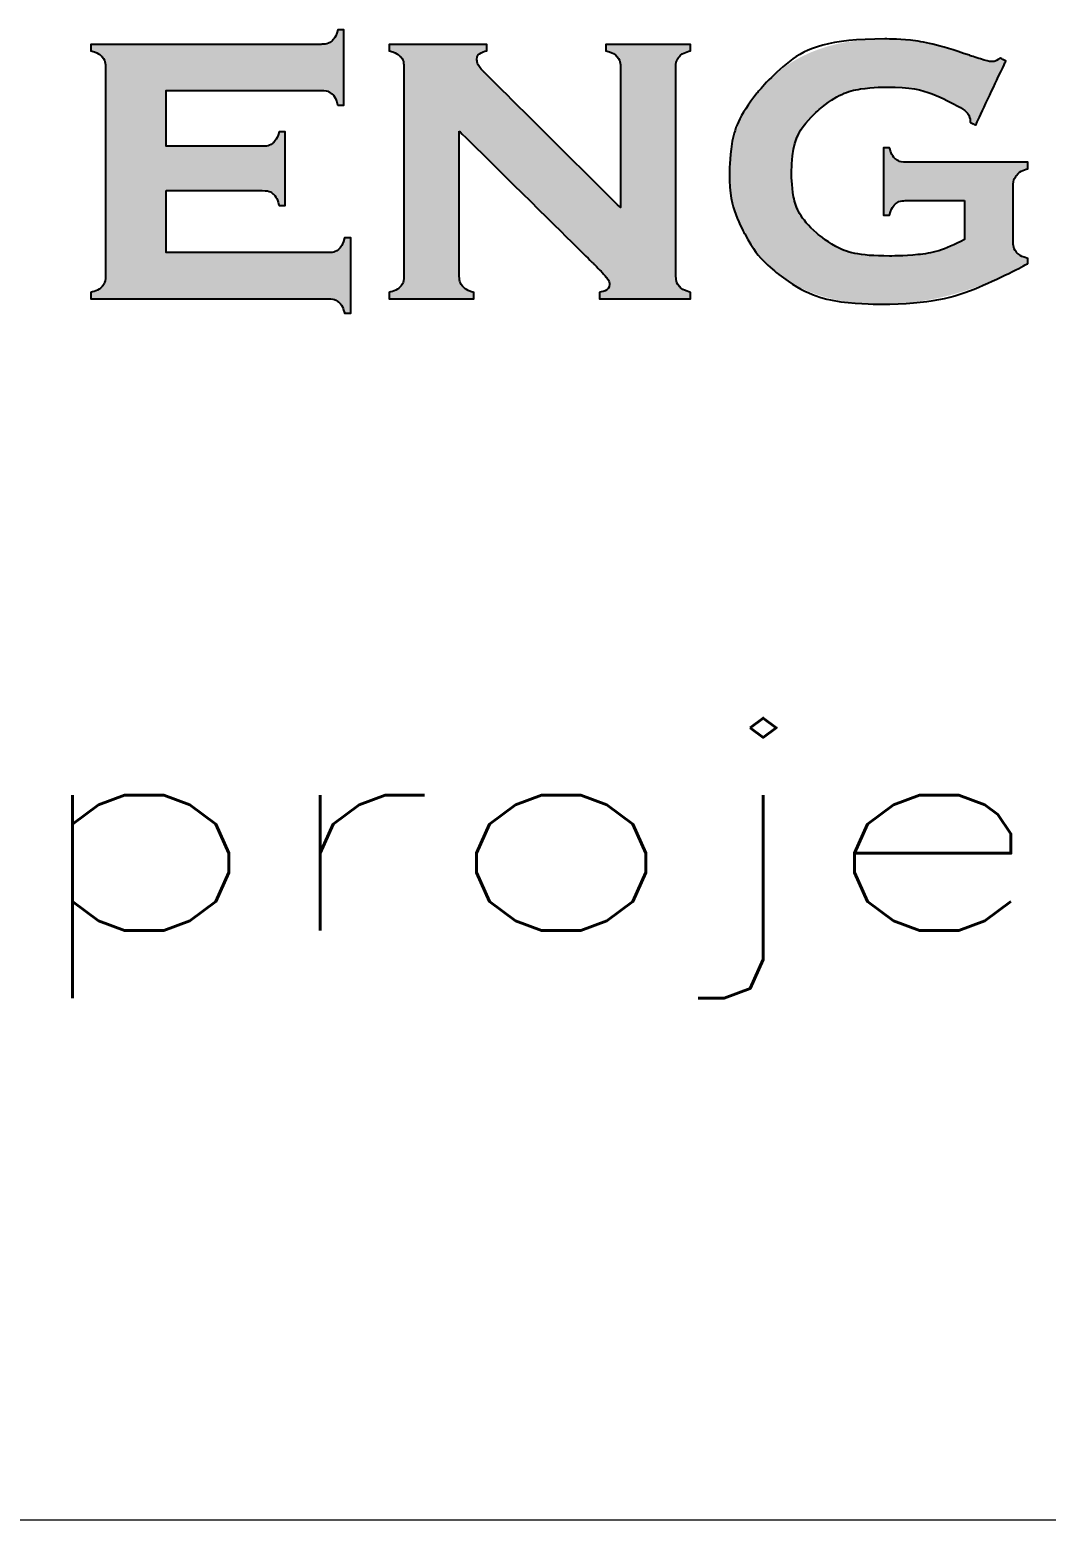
# Model space of a CAD drawing. Header units: inches. Extents: x 0 to 5940, y 0 to 4205.
# Drawn here: x 5083.3 to 5118.4, y 588.8 to 640.2 of the extents above; entities that cross this region are included whole.
import ezdxf
from ezdxf.enums import TextEntityAlignment as Align

# ---------------------------------------------------------------- set-up
doc = ezdxf.new("R2010")
doc.units = ezdxf.units.IN
doc.header["$LTSCALE"] = 50
doc.header["$MEASUREMENT"] = 0
doc.layers.add('Camada 1', color=7, linetype='Continuous')
doc.layers.add('FOLHA', color=7, linetype='Continuous')
doc.styles.add('ROMANS', font='romans.shx')

# ---------------------------------------------------------------- blocks, each defined once
blk = doc.blocks.new('Logo WA')
h = blk.add_hatch(color=256)
h.dxf.hatch_style = 1
edge = h.paths.add_edge_path()
edge.add_spline(control_points=[(-12.1944, 1.3083), (-12.1944, 1.3083), (-12.1944, 1.4527), (-12.1944, 1.4527), (-12.1944, 1.4527), (-12.1944, 1.4527), (-12.1944, 1.4527), (-12.1944, 1.4527)], knot_values=[0.837838, 0.837838, 0.837838, 0.837838, 0.864864, 0.864864, 0.864864, 0.864864, 0.864865, 0.864865, 0.864865, 0.864865], degree=3, periodic=0)
edge.add_spline(control_points=[(-12.1944, 1.4527), (-12.1944, 1.4527), (-12.2064, 1.4527), (-12.2064, 1.4527)], knot_values=[0.810811, 0.810811, 0.810811, 0.810811, 0.837838, 0.837838, 0.837838, 0.837838], degree=3, periodic=0)
edge.add_spline(control_points=[(-12.2064, 1.4527), (-12.2096, 1.442), (-12.2137, 1.4346), (-12.2187, 1.4303)], knot_values=[0.783784, 0.783784, 0.783784, 0.783784, 0.810811, 0.810811, 0.810811, 0.810811], degree=3, periodic=0)
edge.add_spline(control_points=[(-12.2187, 1.4303), (-12.2236, 1.4262), (-12.2306, 1.4241), (-12.2399, 1.4241)], knot_values=[0.756757, 0.756757, 0.756757, 0.756757, 0.783784, 0.783784, 0.783784, 0.783784], degree=3, periodic=0)
edge.add_spline(control_points=[(-12.2399, 1.4241), (-12.2399, 1.4241), (-12.4279, 1.4241), (-12.4279, 1.4241), (-12.4279, 1.4241), (-12.4279, 1.4241), (-12.4279, 1.4241), (-12.4279, 1.4241)], knot_values=[0.729729, 0.729729, 0.729729, 0.729729, 0.756756, 0.756756, 0.756756, 0.756756, 0.756757, 0.756757, 0.756757, 0.756757], degree=3, periodic=0)
edge.add_spline(control_points=[(-12.4279, 1.4241), (-12.4279, 1.4241), (-12.4279, 1.5336), (-12.4279, 1.5336), (-12.4279, 1.5336), (-12.4279, 1.5336), (-12.4279, 1.5336), (-12.4279, 1.5336)], knot_values=[0.702702, 0.702702, 0.702702, 0.702702, 0.729729, 0.729729, 0.729729, 0.729729, 0.729729, 0.729729, 0.729729, 0.729729], degree=3, periodic=0)
edge.add_spline(control_points=[(-12.4279, 1.5336), (-12.4279, 1.5336), (-12.1249, 1.5336), (-12.1249, 1.5336)], knot_values=[0.675676, 0.675676, 0.675676, 0.675676, 0.702702, 0.702702, 0.702702, 0.702702], degree=3, periodic=0)
edge.add_spline(control_points=[(-12.1249, 1.5336), (-12.1153, 1.5336), (-12.1082, 1.5315), (-12.1033, 1.5273)], knot_values=[0.648649, 0.648649, 0.648649, 0.648649, 0.675676, 0.675676, 0.675676, 0.675676], degree=3, periodic=0)
edge.add_spline(control_points=[(-12.1033, 1.5273), (-12.0983, 1.5232), (-12.0945, 1.5156), (-12.0914, 1.5047)], knot_values=[0.621622, 0.621622, 0.621622, 0.621622, 0.648649, 0.648649, 0.648649, 0.648649], degree=3, periodic=0)
edge.add_spline(control_points=[(-12.0914, 1.5047), (-12.0914, 1.5047), (-12.0794, 1.5047), (-12.0794, 1.5047), (-12.0794, 1.5047), (-12.0794, 1.5047), (-12.0794, 1.5047), (-12.0794, 1.5047)], knot_values=[0.594594, 0.594594, 0.594594, 0.594594, 0.621621, 0.621621, 0.621621, 0.621621, 0.621622, 0.621622, 0.621622, 0.621622], degree=3, periodic=0)
edge.add_spline(control_points=[(-12.0794, 1.5047), (-12.0794, 1.5047), (-12.0794, 1.6527), (-12.0794, 1.6527), (-12.0794, 1.6527), (-12.0794, 1.6527), (-12.0794, 1.6527), (-12.0794, 1.6527)], knot_values=[0.567567, 0.567567, 0.567567, 0.567567, 0.594594, 0.594594, 0.594594, 0.594594, 0.594594, 0.594594, 0.594594, 0.594594], degree=3, periodic=0)
edge.add_spline(control_points=[(-12.0794, 1.6527), (-12.0794, 1.6527), (-12.0914, 1.6527), (-12.0914, 1.6527)], knot_values=[0.540541, 0.540541, 0.540541, 0.540541, 0.567567, 0.567567, 0.567567, 0.567567], degree=3, periodic=0)
edge.add_spline(control_points=[(-12.0914, 1.6527), (-12.0945, 1.642), (-12.0983, 1.6346), (-12.1033, 1.6303)], knot_values=[0.513514, 0.513514, 0.513514, 0.513514, 0.540541, 0.540541, 0.540541, 0.540541], degree=3, periodic=0)
edge.add_spline(control_points=[(-12.1033, 1.6303), (-12.1082, 1.6262), (-12.1153, 1.6241), (-12.1249, 1.6241)], knot_values=[0.486486, 0.486486, 0.486486, 0.486486, 0.513514, 0.513514, 0.513514, 0.513514], degree=3, periodic=0)
edge.add_spline(control_points=[(-12.1249, 1.6241), (-12.1249, 1.6241), (-12.5758, 1.6241), (-12.5758, 1.6241), (-12.5758, 1.6241), (-12.5758, 1.6241), (-12.5758, 1.6241), (-12.5758, 1.6241)], knot_values=[0.459459, 0.459459, 0.459459, 0.459459, 0.486486, 0.486486, 0.486486, 0.486486, 0.486486, 0.486486, 0.486486, 0.486486], degree=3, periodic=0)
edge.add_spline(control_points=[(-12.5758, 1.6241), (-12.5758, 1.6241), (-12.5758, 1.6116), (-12.5758, 1.6116)], knot_values=[0.432432, 0.432432, 0.432432, 0.432432, 0.459459, 0.459459, 0.459459, 0.459459], degree=3, periodic=0)
edge.add_spline(control_points=[(-12.5758, 1.6116), (-12.565, 1.6084), (-12.5577, 1.6043), (-12.5535, 1.5996)], knot_values=[0.405405, 0.405405, 0.405405, 0.405405, 0.432432, 0.432432, 0.432432, 0.432432], degree=3, periodic=0)
edge.add_spline(control_points=[(-12.5535, 1.5996), (-12.5494, 1.5949), (-12.5472, 1.5879), (-12.5472, 1.5786)], knot_values=[0.378378, 0.378378, 0.378378, 0.378378, 0.405405, 0.405405, 0.405405, 0.405405], degree=3, periodic=0)
edge.add_spline(control_points=[(-12.5472, 1.5786), (-12.5472, 1.5786), (-12.5472, 1.1705), (-12.5472, 1.1705), (-12.5472, 1.1705), (-12.5472, 1.1613), (-12.5494, 1.1541), (-12.5538, 1.1491)], knot_values=[0.324324, 0.324324, 0.324324, 0.324324, 0.351351, 0.351351, 0.351351, 0.351351, 0.378378, 0.378378, 0.378378, 0.378378], degree=3, periodic=0)
edge.add_spline(control_points=[(-12.5538, 1.1491), (-12.558, 1.1441), (-12.5653, 1.1403), (-12.5758, 1.1375)], knot_values=[0.297297, 0.297297, 0.297297, 0.297297, 0.324324, 0.324324, 0.324324, 0.324324], degree=3, periodic=0)
edge.add_spline(control_points=[(-12.5758, 1.1375), (-12.5758, 1.1375), (-12.5758, 1.1251), (-12.5758, 1.1251)], knot_values=[0.27027, 0.27027, 0.27027, 0.27027, 0.297297, 0.297297, 0.297297, 0.297297], degree=3, periodic=0)
edge.add_spline(control_points=[(-12.5758, 1.1251), (-12.5758, 1.1251), (-12.4596, 1.1251), (-12.3434, 1.1251)], knot_values=[0.256757, 0.256757, 0.256757, 0.256757, 0.27027, 0.27027, 0.27027, 0.27027], degree=3, periodic=0)
edge.add_spline(control_points=[(-12.3434, 1.1251), (-12.2273, 1.1251), (-12.1111, 1.1251), (-12.1111, 1.1251), (-12.1111, 1.1251), (-12.1018, 1.1251), (-12.0946, 1.1229), (-12.0896, 1.1185)], knot_values=[0.216216, 0.216216, 0.216216, 0.216216, 0.22973, 0.22973, 0.22973, 0.22973, 0.256757, 0.256757, 0.256757, 0.256757], degree=3, periodic=0)
edge.add_spline(control_points=[(-12.0896, 1.1185), (-12.0846, 1.1143), (-12.0808, 1.107), (-12.0781, 1.0965)], knot_values=[0.189189, 0.189189, 0.189189, 0.189189, 0.216216, 0.216216, 0.216216, 0.216216], degree=3, periodic=0)
edge.add_spline(control_points=[(-12.0781, 1.0965), (-12.0781, 1.0965), (-12.0656, 1.0965), (-12.0656, 1.0965), (-12.0656, 1.0965), (-12.0656, 1.0965), (-12.0656, 1.0965), (-12.0656, 1.0965)], knot_values=[0.162162, 0.162162, 0.162162, 0.162162, 0.189189, 0.189189, 0.189189, 0.189189, 0.189189, 0.189189, 0.189189, 0.189189], degree=3, periodic=0)
edge.add_spline(control_points=[(-12.0656, 1.0965), (-12.0656, 1.0965), (-12.0656, 1.2445), (-12.0656, 1.2445), (-12.0656, 1.2445), (-12.0656, 1.2445), (-12.0656, 1.2445), (-12.0656, 1.2445)], knot_values=[0.135135, 0.135135, 0.135135, 0.135135, 0.162162, 0.162162, 0.162162, 0.162162, 0.162162, 0.162162, 0.162162, 0.162162], degree=3, periodic=0)
edge.add_spline(control_points=[(-12.0656, 1.2445), (-12.0656, 1.2445), (-12.0781, 1.2445), (-12.0781, 1.2445)], knot_values=[0.108108, 0.108108, 0.108108, 0.108108, 0.135135, 0.135135, 0.135135, 0.135135], degree=3, periodic=0)
edge.add_spline(control_points=[(-12.0781, 1.2445), (-12.0811, 1.2335), (-12.0849, 1.2259), (-12.0899, 1.2218)], knot_values=[0.081081, 0.081081, 0.081081, 0.081081, 0.108108, 0.108108, 0.108108, 0.108108], degree=3, periodic=0)
edge.add_spline(control_points=[(-12.0899, 1.2218), (-12.0948, 1.2177), (-12.1018, 1.2156), (-12.1111, 1.2156)], knot_values=[0.054054, 0.054054, 0.054054, 0.054054, 0.081081, 0.081081, 0.081081, 0.081081], degree=3, periodic=0)
edge.add_spline(control_points=[(-12.1111, 1.2156), (-12.1111, 1.2156), (-12.4279, 1.2156), (-12.4279, 1.2156), (-12.4279, 1.2156), (-12.4279, 1.2156), (-12.4279, 1.2156), (-12.4279, 1.2156)], knot_values=[0.027027, 0.027027, 0.027027, 0.027027, 0.054054, 0.054054, 0.054054, 0.054054, 0.054054, 0.054054, 0.054054, 0.054054], degree=3, periodic=0)
edge.add_spline(control_points=[(-12.4279, 1.2156), (-12.4279, 1.2156), (-12.4279, 1.3372), (-12.4279, 1.3372)], knot_values=[0, 0, 0, 0, 0.027027, 0.027027, 0.027027, 0.027027], degree=3, periodic=0)
edge.add_spline(control_points=[(-12.4279, 1.3372), (-12.4279, 1.3372), (-12.4279, 1.3372), (-12.4279, 1.3372), (-12.4279, 1.3372), (-12.2399, 1.3372), (-12.2399, 1.3372)], knot_values=[0.945946, 0.945946, 0.945946, 0.945946, 0.945946, 0.945946, 0.945946, 1, 1, 1, 1], degree=3, periodic=0)
edge.add_spline(control_points=[(-12.2399, 1.3372), (-12.2303, 1.3372), (-12.2231, 1.3351), (-12.2183, 1.3308)], knot_values=[0.918919, 0.918919, 0.918919, 0.918919, 0.945946, 0.945946, 0.945946, 0.945946], degree=3, periodic=0)
edge.add_spline(control_points=[(-12.2183, 1.3308), (-12.2133, 1.3264), (-12.2095, 1.319), (-12.2064, 1.3083)], knot_values=[0.891892, 0.891892, 0.891892, 0.891892, 0.918919, 0.918919, 0.918919, 0.918919], degree=3, periodic=0)
edge.add_spline(control_points=[(-12.2064, 1.3083), (-12.2064, 1.3083), (-12.1944, 1.3083), (-12.1944, 1.3083), (-12.1944, 1.3083), (-12.1944, 1.3083), (-12.1944, 1.3083), (-12.1944, 1.3083)], knot_values=[0.864865, 0.864865, 0.864865, 0.864865, 0.891892, 0.891892, 0.891892, 0.891892, 0.891892, 0.891892, 0.891892, 0.891892], degree=3, periodic=0)
h = blk.add_hatch(color=256)
h.dxf.hatch_style = 1
edge = h.paths.add_edge_path()
edge.add_spline(control_points=[(-11.428, 1.171), (-11.428, 1.171), (-11.428, 1.5786), (-11.428, 1.5786), (-11.428, 1.5786), (-11.428, 1.5879), (-11.4259, 1.5949), (-11.4218, 1.5997)], knot_values=[0.666667, 0.666667, 0.666667, 0.666667, 0.694444, 0.694444, 0.694444, 0.694444, 0.722222, 0.722222, 0.722222, 0.722222], degree=3, periodic=0)
edge.add_spline(control_points=[(-11.4218, 1.5997), (-11.4175, 1.6048), (-11.4101, 1.6086), (-11.3994, 1.6116)], knot_values=[0.638889, 0.638889, 0.638889, 0.638889, 0.666667, 0.666667, 0.666667, 0.666667], degree=3, periodic=0)
edge.add_spline(control_points=[(-11.3994, 1.6116), (-11.3994, 1.6116), (-11.3994, 1.6241), (-11.3994, 1.6241), (-11.3994, 1.6241), (-11.3994, 1.6241), (-11.3994, 1.6241), (-11.3994, 1.6241)], knot_values=[0.611111, 0.611111, 0.611111, 0.611111, 0.638889, 0.638889, 0.638889, 0.638889, 0.638889, 0.638889, 0.638889, 0.638889], degree=3, periodic=0)
edge.add_spline(control_points=[(-11.3994, 1.6241), (-11.3995, 1.6241), (-11.5654, 1.6241), (-11.5654, 1.6241), (-11.5654, 1.6241), (-11.5654, 1.6241), (-11.5654, 1.6241), (-11.5654, 1.6241)], knot_values=[0.583333, 0.583333, 0.583333, 0.583333, 0.611111, 0.611111, 0.611111, 0.611111, 0.611111, 0.611111, 0.611111, 0.611111], degree=3, periodic=0)
edge.add_spline(control_points=[(-11.5654, 1.6241), (-11.5654, 1.6241), (-11.5654, 1.6116), (-11.5654, 1.6116)], knot_values=[0.555556, 0.555556, 0.555556, 0.555556, 0.583333, 0.583333, 0.583333, 0.583333], degree=3, periodic=0)
edge.add_spline(control_points=[(-11.5654, 1.6116), (-11.5546, 1.6086), (-11.5473, 1.6048), (-11.543, 1.5997)], knot_values=[0.527778, 0.527778, 0.527778, 0.527778, 0.555556, 0.555556, 0.555556, 0.555556], degree=3, periodic=0)
edge.add_spline(control_points=[(-11.543, 1.5997), (-11.5389, 1.5949), (-11.5368, 1.5879), (-11.5368, 1.5786)], knot_values=[0.5, 0.5, 0.5, 0.5, 0.527778, 0.527778, 0.527778, 0.527778], degree=3, periodic=0)
edge.add_spline(control_points=[(-11.5368, 1.5786), (-11.5368, 1.5786), (-11.5368, 1.3038), (-11.5368, 1.3038)], knot_values=[0.472222, 0.472222, 0.472222, 0.472222, 0.5, 0.5, 0.5, 0.5], degree=3, periodic=0)
edge.add_spline(control_points=[(-11.5368, 1.3038), (-11.5368, 1.3038), (-11.6036, 1.3702), (-11.6704, 1.4365)], knot_values=[0.458333, 0.458333, 0.458333, 0.458333, 0.472222, 0.472222, 0.472222, 0.472222], degree=3, periodic=0)
edge.add_spline(control_points=[(-11.6704, 1.4365), (-11.7372, 1.5029), (-11.804, 1.5693), (-11.804, 1.5693), (-11.804, 1.5693), (-11.8134, 1.5787), (-11.8183, 1.5871), (-11.8183, 1.5943)], knot_values=[0.416667, 0.416667, 0.416667, 0.416667, 0.430556, 0.430556, 0.430556, 0.430556, 0.458333, 0.458333, 0.458333, 0.458333], degree=3, periodic=0)
edge.add_spline(control_points=[(-11.8183, 1.5943), (-11.8183, 1.6025), (-11.8118, 1.6084), (-11.7987, 1.6116)], knot_values=[0.388889, 0.388889, 0.388889, 0.388889, 0.416667, 0.416667, 0.416667, 0.416667], degree=3, periodic=0)
edge.add_spline(control_points=[(-11.7987, 1.6116), (-11.7987, 1.6116), (-11.7987, 1.6241), (-11.7987, 1.6241), (-11.7987, 1.6241), (-11.7987, 1.6241), (-11.7987, 1.6241), (-11.7987, 1.6241)], knot_values=[0.361111, 0.361111, 0.361111, 0.361111, 0.388889, 0.388889, 0.388889, 0.388889, 0.388889, 0.388889, 0.388889, 0.388889], degree=3, periodic=0)
edge.add_spline(control_points=[(-11.7987, 1.6241), (-11.7987, 1.6241), (-11.9903, 1.6241), (-11.9903, 1.6241), (-11.9903, 1.6241), (-11.9903, 1.6241), (-11.9903, 1.6241), (-11.9903, 1.6241)], knot_values=[0.333333, 0.333333, 0.333333, 0.333333, 0.361111, 0.361111, 0.361111, 0.361111, 0.361111, 0.361111, 0.361111, 0.361111], degree=3, periodic=0)
edge.add_spline(control_points=[(-11.9903, 1.6241), (-11.9903, 1.6241), (-11.9903, 1.6116), (-11.9903, 1.6116)], knot_values=[0.305556, 0.305556, 0.305556, 0.305556, 0.333333, 0.333333, 0.333333, 0.333333], degree=3, periodic=0)
edge.add_spline(control_points=[(-11.9903, 1.6116), (-11.9795, 1.6084), (-11.9722, 1.6043), (-11.9679, 1.5996)], knot_values=[0.277778, 0.277778, 0.277778, 0.277778, 0.305556, 0.305556, 0.305556, 0.305556], degree=3, periodic=0)
edge.add_spline(control_points=[(-11.9679, 1.5996), (-11.9638, 1.5949), (-11.9617, 1.5879), (-11.9617, 1.5786)], knot_values=[0.25, 0.25, 0.25, 0.25, 0.277778, 0.277778, 0.277778, 0.277778], degree=3, periodic=0)
edge.add_spline(control_points=[(-11.9617, 1.5786), (-11.9617, 1.5786), (-11.9617, 1.1705), (-11.9617, 1.1705), (-11.9617, 1.1705), (-11.9617, 1.1613), (-11.9638, 1.1541), (-11.9683, 1.1491)], knot_values=[0.194444, 0.194444, 0.194444, 0.194444, 0.222222, 0.222222, 0.222222, 0.222222, 0.25, 0.25, 0.25, 0.25], degree=3, periodic=0)
edge.add_spline(control_points=[(-11.9683, 1.1491), (-11.9725, 1.1441), (-11.9798, 1.1403), (-11.9903, 1.1375)], knot_values=[0.166667, 0.166667, 0.166667, 0.166667, 0.194444, 0.194444, 0.194444, 0.194444], degree=3, periodic=0)
edge.add_spline(control_points=[(-11.9903, 1.1375), (-11.9903, 1.1375), (-11.9903, 1.1251), (-11.9903, 1.1251), (-11.9903, 1.1251), (-11.9903, 1.1251), (-11.9903, 1.1251), (-11.9903, 1.1251)], knot_values=[0.138889, 0.138889, 0.138889, 0.138889, 0.166666, 0.166666, 0.166666, 0.166666, 0.166667, 0.166667, 0.166667, 0.166667], degree=3, periodic=0)
edge.add_spline(control_points=[(-11.9903, 1.1251), (-11.9903, 1.1251), (-11.8244, 1.1251), (-11.8244, 1.1251), (-11.8244, 1.1251), (-11.8244, 1.1251), (-11.8244, 1.1251), (-11.8244, 1.1251)], knot_values=[0.111111, 0.111111, 0.111111, 0.111111, 0.138888, 0.138888, 0.138888, 0.138888, 0.138889, 0.138889, 0.138889, 0.138889], degree=3, periodic=0)
edge.add_spline(control_points=[(-11.8244, 1.1251), (-11.8244, 1.1251), (-11.8244, 1.1375), (-11.8244, 1.1375)], knot_values=[0.083333, 0.083333, 0.083333, 0.083333, 0.111111, 0.111111, 0.111111, 0.111111], degree=3, periodic=0)
edge.add_spline(control_points=[(-11.8244, 1.1375), (-11.8349, 1.1406), (-11.8422, 1.1445), (-11.8464, 1.1496)], knot_values=[0.055556, 0.055556, 0.055556, 0.055556, 0.083333, 0.083333, 0.083333, 0.083333], degree=3, periodic=0)
edge.add_spline(control_points=[(-11.8464, 1.1496), (-11.8508, 1.1546), (-11.853, 1.1617), (-11.853, 1.1709)], knot_values=[0.027778, 0.027778, 0.027778, 0.027778, 0.055556, 0.055556, 0.055556, 0.055556], degree=3, periodic=0)
edge.add_spline(control_points=[(-11.853, 1.1709), (-11.853, 1.1709), (-11.853, 1.4539), (-11.853, 1.4539)], knot_values=[0, 0, 0, 0, 0.027778, 0.027778, 0.027778, 0.027778], degree=3, periodic=0)
edge.add_spline(control_points=[(-11.853, 1.4539), (-11.853, 1.4539), (-11.7869, 1.3886), (-11.7207, 1.3233)], knot_values=[0.972222, 0.972222, 0.972222, 0.972222, 1, 1, 1, 1], degree=3, periodic=0)
edge.add_spline(control_points=[(-11.7207, 1.3233), (-11.6546, 1.258), (-11.5885, 1.1928), (-11.5885, 1.1928), (-11.5885, 1.1928), (-11.5757, 1.1798), (-11.5675, 1.1712), (-11.5639, 1.1667)], knot_values=[0.916667, 0.916667, 0.916667, 0.916667, 0.944444, 0.944444, 0.944444, 0.944444, 0.972222, 0.972222, 0.972222, 0.972222], degree=3, periodic=0)
edge.add_spline(control_points=[(-11.5639, 1.1667), (-11.5604, 1.1623), (-11.5585, 1.1581), (-11.5585, 1.154)], knot_values=[0.888889, 0.888889, 0.888889, 0.888889, 0.916667, 0.916667, 0.916667, 0.916667], degree=3, periodic=0)
edge.add_spline(control_points=[(-11.5585, 1.154), (-11.5585, 1.1456), (-11.5651, 1.1401), (-11.5782, 1.1375)], knot_values=[0.861111, 0.861111, 0.861111, 0.861111, 0.888889, 0.888889, 0.888889, 0.888889], degree=3, periodic=0)
edge.add_spline(control_points=[(-11.5782, 1.1375), (-11.5782, 1.1375), (-11.5782, 1.1251), (-11.5782, 1.1251), (-11.5782, 1.1251), (-11.5782, 1.1251), (-11.5782, 1.1251), (-11.5782, 1.1251)], knot_values=[0.833333, 0.833333, 0.833333, 0.833333, 0.861111, 0.861111, 0.861111, 0.861111, 0.861111, 0.861111, 0.861111, 0.861111], degree=3, periodic=0)
edge.add_spline(control_points=[(-11.5782, 1.1251), (-11.5782, 1.1251), (-11.3994, 1.1251), (-11.3994, 1.1251), (-11.3994, 1.1251), (-11.3994, 1.1251), (-11.3994, 1.1251), (-11.3994, 1.1251)], knot_values=[0.805555, 0.805555, 0.805555, 0.805555, 0.833333, 0.833333, 0.833333, 0.833333, 0.833333, 0.833333, 0.833333, 0.833333], degree=3, periodic=0)
edge.add_spline(control_points=[(-11.3994, 1.1251), (-11.3994, 1.1251), (-11.3994, 1.1375), (-11.3994, 1.1375)], knot_values=[0.777778, 0.777778, 0.777778, 0.777778, 0.805555, 0.805555, 0.805555, 0.805555], degree=3, periodic=0)
edge.add_spline(control_points=[(-11.3994, 1.1375), (-11.4101, 1.1407), (-11.4175, 1.1448), (-11.4218, 1.1497)], knot_values=[0.75, 0.75, 0.75, 0.75, 0.777778, 0.777778, 0.777778, 0.777778], degree=3, periodic=0)
edge.add_spline(control_points=[(-11.4218, 1.1497), (-11.4259, 1.1547), (-11.428, 1.1617), (-11.428, 1.171)], knot_values=[0.722222, 0.722222, 0.722222, 0.722222, 0.75, 0.75, 0.75, 0.75], degree=3, periodic=0)
h = blk.add_hatch(color=256)
h.dxf.hatch_style = 1
edge = h.paths.add_edge_path()
edge.add_spline(control_points=[(-10.7598, 1.2163), (-10.7642, 1.2213), (-10.7663, 1.2285), (-10.7663, 1.2378)], knot_values=[0.342105, 0.342105, 0.342105, 0.342105, 0.368421, 0.368421, 0.368421, 0.368421], degree=3, periodic=0)
edge.add_spline(control_points=[(-10.7663, 1.2378), (-10.7663, 1.2378), (-10.7663, 1.343), (-10.7663, 1.343)], knot_values=[0.315789, 0.315789, 0.315789, 0.315789, 0.342105, 0.342105, 0.342105, 0.342105], degree=3, periodic=0)
edge.add_spline(control_points=[(-10.7663, 1.343), (-10.7663, 1.3534), (-10.7642, 1.3614), (-10.7598, 1.367)], knot_values=[0.289474, 0.289474, 0.289474, 0.289474, 0.315789, 0.315789, 0.315789, 0.315789], degree=3, periodic=0)
edge.add_spline(control_points=[(-10.7598, 1.367), (-10.7555, 1.3727), (-10.7482, 1.3769), (-10.7377, 1.38)], knot_values=[0.263158, 0.263158, 0.263158, 0.263158, 0.289474, 0.289474, 0.289474, 0.289474], degree=3, periodic=0)
edge.add_spline(control_points=[(-10.7377, 1.38), (-10.7377, 1.38), (-10.7377, 1.3929), (-10.7377, 1.3929), (-10.7377, 1.3929), (-10.7377, 1.3929), (-10.7377, 1.3929), (-10.7377, 1.3929)], knot_values=[0.236842, 0.236842, 0.236842, 0.236842, 0.263158, 0.263158, 0.263158, 0.263158, 0.263158, 0.263158, 0.263158, 0.263158], degree=3, periodic=0)
edge.add_spline(control_points=[(-10.7377, 1.3929), (-10.7377, 1.3929), (-10.9753, 1.3929), (-10.9753, 1.3929)], knot_values=[0.210526, 0.210526, 0.210526, 0.210526, 0.236842, 0.236842, 0.236842, 0.236842], degree=3, periodic=0)
edge.add_spline(control_points=[(-10.9753, 1.3929), (-10.9849, 1.3929), (-10.992, 1.395), (-10.9969, 1.3991)], knot_values=[0.184211, 0.184211, 0.184211, 0.184211, 0.210526, 0.210526, 0.210526, 0.210526], degree=3, periodic=0)
edge.add_spline(control_points=[(-10.9969, 1.3991), (-11.0019, 1.4034), (-11.0057, 1.4105), (-11.0087, 1.421)], knot_values=[0.157895, 0.157895, 0.157895, 0.157895, 0.184211, 0.184211, 0.184211, 0.184211], degree=3, periodic=0)
edge.add_spline(control_points=[(-11.0087, 1.421), (-11.0087, 1.421), (-11.0208, 1.421), (-11.0208, 1.421), (-11.0208, 1.421), (-11.0208, 1.421), (-11.0208, 1.421), (-11.0208, 1.421)], knot_values=[0.131579, 0.131579, 0.131579, 0.131579, 0.157894, 0.157894, 0.157894, 0.157894, 0.157895, 0.157895, 0.157895, 0.157895], degree=3, periodic=0)
edge.add_spline(control_points=[(-11.0208, 1.421), (-11.0208, 1.421), (-11.0208, 1.289), (-11.0208, 1.289), (-11.0208, 1.289), (-11.0208, 1.289), (-11.0208, 1.289), (-11.0208, 1.289)], knot_values=[0.105263, 0.105263, 0.105263, 0.105263, 0.131578, 0.131578, 0.131578, 0.131578, 0.131579, 0.131579, 0.131579, 0.131579], degree=3, periodic=0)
edge.add_spline(control_points=[(-11.0208, 1.289), (-11.0208, 1.289), (-11.0087, 1.289), (-11.0087, 1.289)], knot_values=[0.078947, 0.078947, 0.078947, 0.078947, 0.105263, 0.105263, 0.105263, 0.105263], degree=3, periodic=0)
edge.add_spline(control_points=[(-11.0087, 1.289), (-11.0057, 1.2998), (-11.0019, 1.3071), (-10.9969, 1.3114)], knot_values=[0.052632, 0.052632, 0.052632, 0.052632, 0.078947, 0.078947, 0.078947, 0.078947], degree=3, periodic=0)
edge.add_spline(control_points=[(-10.9969, 1.3114), (-10.992, 1.3155), (-10.9849, 1.3176), (-10.9753, 1.3176)], knot_values=[0.026316, 0.026316, 0.026316, 0.026316, 0.052632, 0.052632, 0.052632, 0.052632], degree=3, periodic=0)
edge.add_spline(control_points=[(-10.9753, 1.3176), (-10.9753, 1.3176), (-10.8617, 1.3176), (-10.8617, 1.3176)], knot_values=[0, 0, 0, 0, 0.026316, 0.026316, 0.026316, 0.026316], degree=3, periodic=0)
edge.add_spline(control_points=[(-10.8617, 1.3176), (-10.8617, 1.3176), (-10.8617, 1.3176), (-10.8617, 1.3176), (-10.8617, 1.3176), (-10.8617, 1.2414), (-10.8617, 1.2414)], knot_values=[0.947368, 0.947368, 0.947368, 0.947368, 0.947369, 0.947369, 0.947369, 1, 1, 1, 1], degree=3, periodic=0)
edge.add_spline(control_points=[(-10.8617, 1.2414), (-10.9018, 1.2197), (-10.9509, 1.2089), (-11.0092, 1.2089)], knot_values=[0.921053, 0.921053, 0.921053, 0.921053, 0.947368, 0.947368, 0.947368, 0.947368], degree=3, periodic=0)
edge.add_spline(control_points=[(-11.0092, 1.2089), (-11.0703, 1.2089), (-11.1178, 1.2239), (-11.1517, 1.2539)], knot_values=[0.894737, 0.894737, 0.894737, 0.894737, 0.921053, 0.921053, 0.921053, 0.921053], degree=3, periodic=0)
edge.add_spline(control_points=[(-11.1517, 1.2539), (-11.1847, 1.2832), (-11.2011, 1.3225), (-11.2011, 1.3715)], knot_values=[0.868421, 0.868421, 0.868421, 0.868421, 0.894737, 0.894737, 0.894737, 0.894737], degree=3, periodic=0)
edge.add_spline(control_points=[(-11.2011, 1.3715), (-11.2011, 1.4238), (-11.183, 1.4653), (-11.1468, 1.4962)], knot_values=[0.842105, 0.842105, 0.842105, 0.842105, 0.868421, 0.868421, 0.868421, 0.868421], degree=3, periodic=0)
edge.add_spline(control_points=[(-11.1468, 1.4962), (-11.1123, 1.5255), (-11.0682, 1.5403), (-11.0145, 1.5403)], knot_values=[0.815789, 0.815789, 0.815789, 0.815789, 0.842105, 0.842105, 0.842105, 0.842105], degree=3, periodic=0)
edge.add_spline(control_points=[(-11.0145, 1.5403), (-10.9678, 1.5403), (-10.9242, 1.5295), (-10.8836, 1.5077)], knot_values=[0.789474, 0.789474, 0.789474, 0.789474, 0.815789, 0.815789, 0.815789, 0.815789], degree=3, periodic=0)
edge.add_spline(control_points=[(-10.8836, 1.5077), (-10.8615, 1.4962), (-10.8506, 1.4849), (-10.8506, 1.474)], knot_values=[0.763158, 0.763158, 0.763158, 0.763158, 0.789474, 0.789474, 0.789474, 0.789474], degree=3, periodic=0)
edge.add_spline(control_points=[(-10.8506, 1.4712), (-10.8506, 1.4712), (-10.8398, 1.4659), (-10.8398, 1.4659), (-10.8398, 1.4659), (-10.8398, 1.4659), (-10.8398, 1.4659), (-10.8398, 1.4659)], knot_values=[0.710526, 0.710526, 0.710526, 0.710526, 0.736842, 0.736842, 0.736842, 0.736842, 0.736842, 0.736842, 0.736842, 0.736842], degree=3, periodic=0)
edge.add_spline(control_points=[(-10.8398, 1.4659), (-10.8398, 1.4659), (-10.7806, 1.5915), (-10.7806, 1.5915), (-10.7806, 1.5915), (-10.7806, 1.5915), (-10.7806, 1.5915), (-10.7806, 1.5915)], knot_values=[0.68421, 0.68421, 0.68421, 0.68421, 0.710526, 0.710526, 0.710526, 0.710526, 0.710526, 0.710526, 0.710526, 0.710526], degree=3, periodic=0)
edge.add_spline(control_points=[(-10.7806, 1.5915), (-10.7806, 1.5915), (-10.7913, 1.5973), (-10.7913, 1.5973)], knot_values=[0.657895, 0.657895, 0.657895, 0.657895, 0.68421, 0.68421, 0.68421, 0.68421], degree=3, periodic=0)
edge.add_spline(control_points=[(-10.7913, 1.5973), (-10.7981, 1.5926), (-10.804, 1.5902), (-10.809, 1.5902)], knot_values=[0.631579, 0.631579, 0.631579, 0.631579, 0.657895, 0.657895, 0.657895, 0.657895], degree=3, periodic=0)
edge.add_spline(control_points=[(-10.809, 1.5902), (-10.8133, 1.5902), (-10.8276, 1.5944), (-10.8522, 1.6026)], knot_values=[0.605263, 0.605263, 0.605263, 0.605263, 0.631579, 0.631579, 0.631579, 0.631579], degree=3, periodic=0)
edge.add_spline(control_points=[(-10.8522, 1.6026), (-10.9144, 1.6241), (-10.9697, 1.6347), (-11.018, 1.6347)], knot_values=[0.578947, 0.578947, 0.578947, 0.578947, 0.605263, 0.605263, 0.605263, 0.605263], degree=3, periodic=0)
edge.add_spline(control_points=[(-11.018, 1.6347), (-11.1286, 1.6347), (-11.2121, 1.5994), (-11.2685, 1.5287)], knot_values=[0.552632, 0.552632, 0.552632, 0.552632, 0.578947, 0.578947, 0.578947, 0.578947], degree=3, periodic=0)
edge.add_spline(control_points=[(-11.2685, 1.5287), (-11.3047, 1.4829), (-11.3228, 1.4308), (-11.3228, 1.3719)], knot_values=[0.526316, 0.526316, 0.526316, 0.526316, 0.552632, 0.552632, 0.552632, 0.552632], degree=3, periodic=0)
edge.add_spline(control_points=[(-11.3228, 1.3719), (-11.3228, 1.3295), (-11.3129, 1.2895), (-11.293, 1.2521)], knot_values=[0.5, 0.5, 0.5, 0.5, 0.526316, 0.526316, 0.526316, 0.526316], degree=3, periodic=0)
edge.add_spline(control_points=[(-11.293, 1.2521), (-11.276, 1.2206), (-11.2538, 1.1941), (-11.2261, 1.1728)], knot_values=[0.473684, 0.473684, 0.473684, 0.473684, 0.5, 0.5, 0.5, 0.5], degree=3, periodic=0)
edge.add_spline(control_points=[(-11.2261, 1.1728), (-11.175, 1.1339), (-11.1082, 1.1144), (-11.0256, 1.1144)], knot_values=[0.447368, 0.447368, 0.447368, 0.447368, 0.473684, 0.473684, 0.473684, 0.473684], degree=3, periodic=0)
edge.add_spline(control_points=[(-11.0256, 1.1144), (-10.93, 1.1144), (-10.834, 1.141), (-10.7377, 1.1941)], knot_values=[0.421053, 0.421053, 0.421053, 0.421053, 0.447368, 0.447368, 0.447368, 0.447368], degree=3, periodic=0)
edge.add_spline(control_points=[(-10.7377, 1.1941), (-10.7377, 1.1941), (-10.7377, 1.2043), (-10.7377, 1.2043)], knot_values=[0.394737, 0.394737, 0.394737, 0.394737, 0.421053, 0.421053, 0.421053, 0.421053], degree=3, periodic=0)
edge.add_spline(control_points=[(-10.7377, 1.2043), (-10.7482, 1.2074), (-10.7555, 1.2113), (-10.7598, 1.2163)], knot_values=[0.368421, 0.368421, 0.368421, 0.368421, 0.394737, 0.394737, 0.394737, 0.394737], degree=3, periodic=0)
at = {"layer": 'Camada 1', "color": 250}
for points, knots in [([(-12.4279, 1.3372), (-12.4279, 1.3372), (-12.4279, 1.2156), (-12.4279, 1.2156), (-12.4279, 1.2156), (-12.4279, 1.2156), (-12.1111, 1.2156), (-12.1111, 1.2156), (-12.1111, 1.2156), (-12.1018, 1.2156), (-12.0948, 1.2177), (-12.0899, 1.2218), (-12.0899, 1.2218), (-12.0849, 1.2259), (-12.0811, 1.2335), (-12.0781, 1.2445), (-12.0781, 1.2445), (-12.0781, 1.2445), (-12.0656, 1.2445), (-12.0656, 1.2445), (-12.0656, 1.2445), (-12.0656, 1.2445), (-12.0656, 1.0965), (-12.0656, 1.0965), (-12.0656, 1.0965), (-12.0656, 1.0965), (-12.0781, 1.0965), (-12.0781, 1.0965), (-12.0781, 1.0965), (-12.0808, 1.107), (-12.0846, 1.1143), (-12.0896, 1.1185), (-12.0896, 1.1185), (-12.0946, 1.1229), (-12.1018, 1.1251), (-12.1111, 1.1251), (-12.1111, 1.1251), (-12.1111, 1.1251), (-12.5758, 1.1251), (-12.5758, 1.1251), (-12.5758, 1.1251), (-12.5758, 1.1251), (-12.5758, 1.1375), (-12.5758, 1.1375), (-12.5758, 1.1375), (-12.5653, 1.1403), (-12.558, 1.1441), (-12.5538, 1.1491), (-12.5538, 1.1491), (-12.5494, 1.1541), (-12.5472, 1.1613), (-12.5472, 1.1705), (-12.5472, 1.1705), (-12.5472, 1.1705), (-12.5472, 1.5786), (-12.5472, 1.5786), (-12.5472, 1.5786), (-12.5472, 1.5879), (-12.5494, 1.5949), (-12.5535, 1.5996), (-12.5535, 1.5996), (-12.5577, 1.6043), (-12.565, 1.6084), (-12.5758, 1.6116), (-12.5758, 1.6116), (-12.5758, 1.6116), (-12.5758, 1.6241), (-12.5758, 1.6241), (-12.5758, 1.6241), (-12.5758, 1.6241), (-12.1249, 1.6241), (-12.1249, 1.6241), (-12.1249, 1.6241), (-12.1153, 1.6241), (-12.1082, 1.6262), (-12.1033, 1.6303), (-12.1033, 1.6303), (-12.0983, 1.6346), (-12.0945, 1.642), (-12.0914, 1.6527), (-12.0914, 1.6527), (-12.0914, 1.6527), (-12.0794, 1.6527), (-12.0794, 1.6527), (-12.0794, 1.6527), (-12.0794, 1.6527), (-12.0794, 1.5047), (-12.0794, 1.5047), (-12.0794, 1.5047), (-12.0794, 1.5047), (-12.0914, 1.5047), (-12.0914, 1.5047), (-12.0914, 1.5047), (-12.0945, 1.5156), (-12.0983, 1.5232), (-12.1033, 1.5273), (-12.1033, 1.5273), (-12.1082, 1.5315), (-12.1153, 1.5336), (-12.1249, 1.5336), (-12.1249, 1.5336), (-12.1249, 1.5336), (-12.4279, 1.5336), (-12.4279, 1.5336), (-12.4279, 1.5336), (-12.4279, 1.5336), (-12.4279, 1.4241), (-12.4279, 1.4241), (-12.4279, 1.4241), (-12.4279, 1.4241), (-12.2399, 1.4241), (-12.2399, 1.4241), (-12.2399, 1.4241), (-12.2306, 1.4241), (-12.2236, 1.4262), (-12.2187, 1.4303), (-12.2187, 1.4303), (-12.2137, 1.4346), (-12.2096, 1.442), (-12.2064, 1.4527), (-12.2064, 1.4527), (-12.2064, 1.4527), (-12.1944, 1.4527), (-12.1944, 1.4527), (-12.1944, 1.4527), (-12.1944, 1.4527), (-12.1944, 1.3083), (-12.1944, 1.3083), (-12.1944, 1.3083), (-12.1944, 1.3083), (-12.2064, 1.3083), (-12.2064, 1.3083), (-12.2064, 1.3083), (-12.2095, 1.319), (-12.2133, 1.3264), (-12.2183, 1.3308), (-12.2183, 1.3308), (-12.2231, 1.3351), (-12.2303, 1.3372), (-12.2399, 1.3372), (-12.2399, 1.3372), (-12.2399, 1.3372), (-12.4279, 1.3372), (-12.4279, 1.3372)], [0, 0, 0, 0, 0.027027, 0.027027, 0.027027, 0.040541, 0.054054, 0.054054, 0.054054, 0.067568, 0.081081, 0.081081, 0.081081, 0.094595, 0.108108, 0.108108, 0.108108, 0.121622, 0.135135, 0.135135, 0.135135, 0.148649, 0.162162, 0.162162, 0.162162, 0.175676, 0.189189, 0.189189, 0.189189, 0.202703, 0.216216, 0.216216, 0.216216, 0.22973, 0.243243, 0.243243, 0.243243, 0.256757, 0.27027, 0.27027, 0.27027, 0.283784, 0.297297, 0.297297, 0.297297, 0.310811, 0.324324, 0.324324, 0.324324, 0.337838, 0.351351, 0.351351, 0.351351, 0.364865, 0.378378, 0.378378, 0.378378, 0.391892, 0.405405, 0.405405, 0.405405, 0.418919, 0.432432, 0.432432, 0.432432, 0.445946, 0.459459, 0.459459, 0.459459, 0.472973, 0.486486, 0.486486, 0.486486, 0.5, 0.513514, 0.513514, 0.513514, 0.527027, 0.540541, 0.540541, 0.540541, 0.554054, 0.567568, 0.567568, 0.567568, 0.581081, 0.594595, 0.594595, 0.594595, 0.608108, 0.621622, 0.621622, 0.621622, 0.635135, 0.648649, 0.648649, 0.648649, 0.662162, 0.675676, 0.675676, 0.675676, 0.689189, 0.702703, 0.702703, 0.702703, 0.716216, 0.72973, 0.72973, 0.72973, 0.743243, 0.756757, 0.756757, 0.756757, 0.77027, 0.783784, 0.783784, 0.783784, 0.797297, 0.810811, 0.810811, 0.810811, 0.824324, 0.837838, 0.837838, 0.837838, 0.851351, 0.864865, 0.864865, 0.864865, 0.878378, 0.891892, 0.891892, 0.891892, 0.905405, 0.918919, 0.918919, 0.918919, 0.932432, 0.945946, 0.945946, 0.945946, 0.972973, 1, 1, 1, 1]), ([(-11.853, 1.4539), (-11.853, 1.4539), (-11.853, 1.1709), (-11.853, 1.1709), (-11.853, 1.1709), (-11.853, 1.1617), (-11.8508, 1.1546), (-11.8464, 1.1496), (-11.8464, 1.1496), (-11.8422, 1.1445), (-11.8349, 1.1406), (-11.8244, 1.1375), (-11.8244, 1.1375), (-11.8244, 1.1375), (-11.8244, 1.1251), (-11.8244, 1.1251), (-11.8244, 1.1251), (-11.8244, 1.1251), (-11.9903, 1.1251), (-11.9903, 1.1251), (-11.9903, 1.1251), (-11.9903, 1.1251), (-11.9903, 1.1375), (-11.9903, 1.1375), (-11.9903, 1.1375), (-11.9798, 1.1403), (-11.9725, 1.1441), (-11.9683, 1.1491), (-11.9683, 1.1491), (-11.9638, 1.1541), (-11.9617, 1.1613), (-11.9617, 1.1705), (-11.9617, 1.1705), (-11.9617, 1.1705), (-11.9617, 1.5786), (-11.9617, 1.5786), (-11.9617, 1.5786), (-11.9617, 1.5879), (-11.9638, 1.5949), (-11.9679, 1.5996), (-11.9679, 1.5996), (-11.9722, 1.6043), (-11.9795, 1.6084), (-11.9903, 1.6116), (-11.9903, 1.6116), (-11.9903, 1.6116), (-11.9903, 1.6241), (-11.9903, 1.6241), (-11.9903, 1.6241), (-11.9903, 1.6241), (-11.7987, 1.6241), (-11.7987, 1.6241), (-11.7987, 1.6241), (-11.7987, 1.6241), (-11.7987, 1.6116), (-11.7987, 1.6116), (-11.7987, 1.6116), (-11.8118, 1.6084), (-11.8183, 1.6025), (-11.8183, 1.5943), (-11.8183, 1.5943), (-11.8183, 1.5871), (-11.8134, 1.5787), (-11.804, 1.5693), (-11.804, 1.5693), (-11.804, 1.5693), (-11.5368, 1.3038), (-11.5368, 1.3038), (-11.5368, 1.3038), (-11.5368, 1.3038), (-11.5368, 1.5786), (-11.5368, 1.5786), (-11.5368, 1.5786), (-11.5368, 1.5879), (-11.5389, 1.5949), (-11.543, 1.5997), (-11.543, 1.5997), (-11.5473, 1.6048), (-11.5546, 1.6086), (-11.5654, 1.6116), (-11.5654, 1.6116), (-11.5654, 1.6116), (-11.5654, 1.6241), (-11.5654, 1.6241), (-11.5654, 1.6241), (-11.5654, 1.6241), (-11.3994, 1.6241), (-11.3994, 1.6241), (-11.3994, 1.6241), (-11.3994, 1.6241), (-11.3994, 1.6116), (-11.3994, 1.6116), (-11.3994, 1.6116), (-11.4101, 1.6086), (-11.4175, 1.6048), (-11.4218, 1.5997), (-11.4218, 1.5997), (-11.4259, 1.5949), (-11.428, 1.5879), (-11.428, 1.5786), (-11.428, 1.5786), (-11.428, 1.5786), (-11.428, 1.171), (-11.428, 1.171), (-11.428, 1.171), (-11.428, 1.1617), (-11.4259, 1.1547), (-11.4218, 1.1497), (-11.4218, 1.1497), (-11.4175, 1.1448), (-11.4101, 1.1407), (-11.3994, 1.1375), (-11.3994, 1.1375), (-11.3994, 1.1375), (-11.3994, 1.1251), (-11.3994, 1.1251), (-11.3994, 1.1251), (-11.3994, 1.1251), (-11.5782, 1.1251), (-11.5782, 1.1251), (-11.5782, 1.1251), (-11.5782, 1.1251), (-11.5782, 1.1375), (-11.5782, 1.1375), (-11.5782, 1.1375), (-11.5651, 1.1401), (-11.5585, 1.1456), (-11.5585, 1.154), (-11.5585, 1.154), (-11.5585, 1.1581), (-11.5604, 1.1623), (-11.5639, 1.1667), (-11.5639, 1.1667), (-11.5675, 1.1712), (-11.5757, 1.1798), (-11.5885, 1.1928), (-11.5885, 1.1928), (-11.5885, 1.1928), (-11.853, 1.4539), (-11.853, 1.4539)], [0, 0, 0, 0, 0.027778, 0.027778, 0.027778, 0.041667, 0.055556, 0.055556, 0.055556, 0.069444, 0.083333, 0.083333, 0.083333, 0.097222, 0.111111, 0.111111, 0.111111, 0.125, 0.138889, 0.138889, 0.138889, 0.152778, 0.166667, 0.166667, 0.166667, 0.180556, 0.194444, 0.194444, 0.194444, 0.208333, 0.222222, 0.222222, 0.222222, 0.236111, 0.25, 0.25, 0.25, 0.263889, 0.277778, 0.277778, 0.277778, 0.291667, 0.305556, 0.305556, 0.305556, 0.319444, 0.333333, 0.333333, 0.333333, 0.347222, 0.361111, 0.361111, 0.361111, 0.375, 0.388889, 0.388889, 0.388889, 0.402778, 0.416667, 0.416667, 0.416667, 0.430556, 0.444444, 0.444444, 0.444444, 0.458333, 0.472222, 0.472222, 0.472222, 0.486111, 0.5, 0.5, 0.5, 0.513889, 0.527778, 0.527778, 0.527778, 0.541667, 0.555556, 0.555556, 0.555556, 0.569444, 0.583333, 0.583333, 0.583333, 0.597222, 0.611111, 0.611111, 0.611111, 0.625, 0.638889, 0.638889, 0.638889, 0.652778, 0.666667, 0.666667, 0.666667, 0.680556, 0.694444, 0.694444, 0.694444, 0.708333, 0.722222, 0.722222, 0.722222, 0.736111, 0.75, 0.75, 0.75, 0.763889, 0.777778, 0.777778, 0.777778, 0.791667, 0.805556, 0.805556, 0.805556, 0.819444, 0.833333, 0.833333, 0.833333, 0.847222, 0.861111, 0.861111, 0.861111, 0.875, 0.888889, 0.888889, 0.888889, 0.902778, 0.916667, 0.916667, 0.916667, 0.930556, 0.944444, 0.944444, 0.944444, 0.972222, 1, 1, 1, 1]), ([(-10.8617, 1.3176), (-10.8617, 1.3176), (-10.9753, 1.3176), (-10.9753, 1.3176), (-10.9753, 1.3176), (-10.9849, 1.3176), (-10.992, 1.3155), (-10.9969, 1.3114), (-10.9969, 1.3114), (-11.0019, 1.3071), (-11.0057, 1.2998), (-11.0087, 1.289), (-11.0087, 1.289), (-11.0087, 1.289), (-11.0208, 1.289), (-11.0208, 1.289), (-11.0208, 1.289), (-11.0208, 1.289), (-11.0208, 1.421), (-11.0208, 1.421), (-11.0208, 1.421), (-11.0208, 1.421), (-11.0087, 1.421), (-11.0087, 1.421), (-11.0087, 1.421), (-11.0057, 1.4105), (-11.0019, 1.4034), (-10.9969, 1.3991), (-10.9969, 1.3991), (-10.992, 1.395), (-10.9849, 1.3929), (-10.9753, 1.3929), (-10.9753, 1.3929), (-10.9753, 1.3929), (-10.7377, 1.3929), (-10.7377, 1.3929), (-10.7377, 1.3929), (-10.7377, 1.3929), (-10.7377, 1.38), (-10.7377, 1.38), (-10.7377, 1.38), (-10.7482, 1.3769), (-10.7555, 1.3727), (-10.7598, 1.367), (-10.7598, 1.367), (-10.7642, 1.3614), (-10.7663, 1.3534), (-10.7663, 1.343), (-10.7663, 1.343), (-10.7663, 1.343), (-10.7663, 1.2378), (-10.7663, 1.2378), (-10.7663, 1.2378), (-10.7663, 1.2285), (-10.7642, 1.2213), (-10.7598, 1.2163), (-10.7598, 1.2163), (-10.7555, 1.2113), (-10.7482, 1.2074), (-10.7377, 1.2043), (-10.7377, 1.2043), (-10.7377, 1.2043), (-10.7377, 1.1941), (-10.7377, 1.1941), (-10.7377, 1.1941), (-10.834, 1.141), (-10.93, 1.1144), (-11.0256, 1.1144), (-11.0256, 1.1144), (-11.1082, 1.1144), (-11.175, 1.1339), (-11.2261, 1.1728), (-11.2261, 1.1728), (-11.2538, 1.1941), (-11.276, 1.2206), (-11.293, 1.2521), (-11.293, 1.2521), (-11.3129, 1.2895), (-11.3228, 1.3295), (-11.3228, 1.3719), (-11.3228, 1.3719), (-11.3228, 1.4308), (-11.3047, 1.4829), (-11.2685, 1.5287), (-11.2685, 1.5287), (-11.2121, 1.5994), (-11.1286, 1.6347), (-11.018, 1.6347), (-11.018, 1.6347), (-10.9697, 1.6347), (-10.9144, 1.6241), (-10.8522, 1.6026), (-10.8522, 1.6026), (-10.8276, 1.5944), (-10.8133, 1.5902), (-10.809, 1.5902), (-10.809, 1.5902), (-10.804, 1.5902), (-10.7981, 1.5926), (-10.7913, 1.5973), (-10.7913, 1.5973), (-10.7913, 1.5973), (-10.7806, 1.5915), (-10.7806, 1.5915), (-10.7806, 1.5915), (-10.7806, 1.5915), (-10.8398, 1.4659), (-10.8398, 1.4659), (-10.8398, 1.4659), (-10.8398, 1.4659), (-10.8506, 1.4712), (-10.8506, 1.4712), (-10.8506, 1.4712), (-10.8506, 1.4724), (-10.8506, 1.4734), (-10.8506, 1.474), (-10.8506, 1.474), (-10.8506, 1.4849), (-10.8615, 1.4962), (-10.8836, 1.5077), (-10.8836, 1.5077), (-10.9242, 1.5295), (-10.9678, 1.5403), (-11.0145, 1.5403), (-11.0145, 1.5403), (-11.0682, 1.5403), (-11.1123, 1.5255), (-11.1468, 1.4962), (-11.1468, 1.4962), (-11.183, 1.4653), (-11.2011, 1.4238), (-11.2011, 1.3715), (-11.2011, 1.3715), (-11.2011, 1.3225), (-11.1847, 1.2832), (-11.1517, 1.2539), (-11.1517, 1.2539), (-11.1178, 1.2239), (-11.0703, 1.2089), (-11.0092, 1.2089), (-11.0092, 1.2089), (-10.9509, 1.2089), (-10.9018, 1.2197), (-10.8617, 1.2414), (-10.8617, 1.2414), (-10.8617, 1.2414), (-10.8617, 1.3176), (-10.8617, 1.3176)], [0, 0, 0, 0, 0.026316, 0.026316, 0.026316, 0.039474, 0.052632, 0.052632, 0.052632, 0.065789, 0.078947, 0.078947, 0.078947, 0.092105, 0.105263, 0.105263, 0.105263, 0.118421, 0.131579, 0.131579, 0.131579, 0.144737, 0.157895, 0.157895, 0.157895, 0.171053, 0.184211, 0.184211, 0.184211, 0.197368, 0.210526, 0.210526, 0.210526, 0.223684, 0.236842, 0.236842, 0.236842, 0.25, 0.263158, 0.263158, 0.263158, 0.276316, 0.289474, 0.289474, 0.289474, 0.302632, 0.315789, 0.315789, 0.315789, 0.328947, 0.342105, 0.342105, 0.342105, 0.355263, 0.368421, 0.368421, 0.368421, 0.381579, 0.394737, 0.394737, 0.394737, 0.407895, 0.421053, 0.421053, 0.421053, 0.434211, 0.447368, 0.447368, 0.447368, 0.460526, 0.473684, 0.473684, 0.473684, 0.486842, 0.5, 0.5, 0.5, 0.513158, 0.526316, 0.526316, 0.526316, 0.539474, 0.552632, 0.552632, 0.552632, 0.565789, 0.578947, 0.578947, 0.578947, 0.592105, 0.605263, 0.605263, 0.605263, 0.618421, 0.631579, 0.631579, 0.631579, 0.644737, 0.657895, 0.657895, 0.657895, 0.671053, 0.684211, 0.684211, 0.684211, 0.697368, 0.710526, 0.710526, 0.710526, 0.723684, 0.736842, 0.736842, 0.736842, 0.75, 0.763158, 0.763158, 0.763158, 0.776316, 0.789474, 0.789474, 0.789474, 0.802632, 0.815789, 0.815789, 0.815789, 0.828947, 0.842105, 0.842105, 0.842105, 0.855263, 0.868421, 0.868421, 0.868421, 0.881579, 0.894737, 0.894737, 0.894737, 0.907895, 0.921053, 0.921053, 0.921053, 0.934211, 0.947368, 0.947368, 0.947368, 0.973684, 1, 1, 1, 1])]:
    blk.add_open_spline(points, degree=3, knots=knots, dxfattribs=at)

msp = doc.modelspace()

# ---------------------------------------------------------------- linework, layer by layer
at = {"lineweight": 0}
msp.add_line((5885, 588.788), (5028.2, 588.788), dxfattribs=at)

# ---------------------------------------------------------------- block references
at = {"layer": 'FOLHA', "xscale": 17.59678937699442, "yscale": 17.59678937699442, "zscale": 17.59678937699442}
msp.add_blockref('Logo WA', (5306.728, 611.152), dxfattribs=at)

# ---------------------------------------------------------------- texts
at = {"layer": 'FOLHA', "color": 3, "style": 'ROMANS', "width": 1.5}
msp.add_text('projeto@waengenharia.com.br', height=7, dxfattribs=at).set_placement((5293.597, 609.142), align=Align.RIGHT)

doc.saveas('drawing.dxf')
